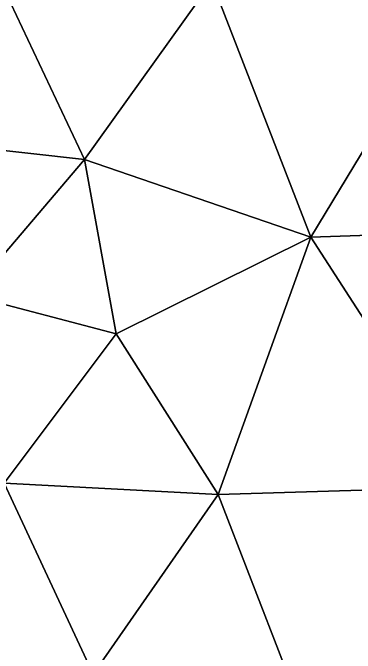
# Model space of a CAD drawing. Header units: metres. Extents: x 2 to 72, y -280 to 0.
# Drawn here: x 23.48 to 37.25, y -196.04 to -170.3 of the extents above; entities that cross this region are included whole.
import ezdxf

# ---------------------------------------------------------------- set-up
doc = ezdxf.new("R2010")
doc.units = ezdxf.units.M

msp = doc.modelspace()

# ---------------------------------------------------------------- linework, layer by layer
at = {"layer": 'layer', "color": 0}
for points in [[(26.3659, -176.19), (22.7, -168.463), (19.5048, -175.431)], [(26.3659, -176.19), (31.488, -169.049), (22.7, -168.463)], [(35.4639, -179.314), (31.488, -169.049), (26.3659, -176.19)], [(35.4639, -179.314), (41.8078, -168.843), (31.488, -169.049)], [(47.3124, -178.913), (41.8078, -168.843), (35.4639, -179.314)], [(21.7074, -181.653), (26.3659, -176.19), (19.5048, -175.431)], [(27.6403, -183.205), (26.3659, -176.19), (21.7074, -181.653)], [(27.6403, -183.205), (35.4639, -179.314), (26.3659, -176.19)], [(41.9603, -189.345), (47.3124, -178.913), (35.4639, -179.314)], [(31.735, -189.653), (35.4639, -179.314), (27.6403, -183.205)], [(41.9603, -189.345), (35.4639, -179.314), (31.735, -189.653)], [(23.124, -189.198), (27.6403, -183.205), (21.7074, -181.653)], [(31.735, -189.653), (27.6403, -183.205), (23.124, -189.198)], [(26.7082, -196.879), (23.124, -189.198), (20.0134, -196.094)], [(26.7082, -196.879), (31.735, -189.653), (23.124, -189.198)], [(35.7185, -199.941), (41.9603, -189.345), (31.735, -189.653)], [(47.4894, -199.392), (41.9603, -189.345), (35.7185, -199.941)], [(35.7185, -199.941), (31.735, -189.653), (26.7082, -196.879)]]:
    msp.add_3dface(points, dxfattribs=at)

doc.saveas('drawing.dxf')
